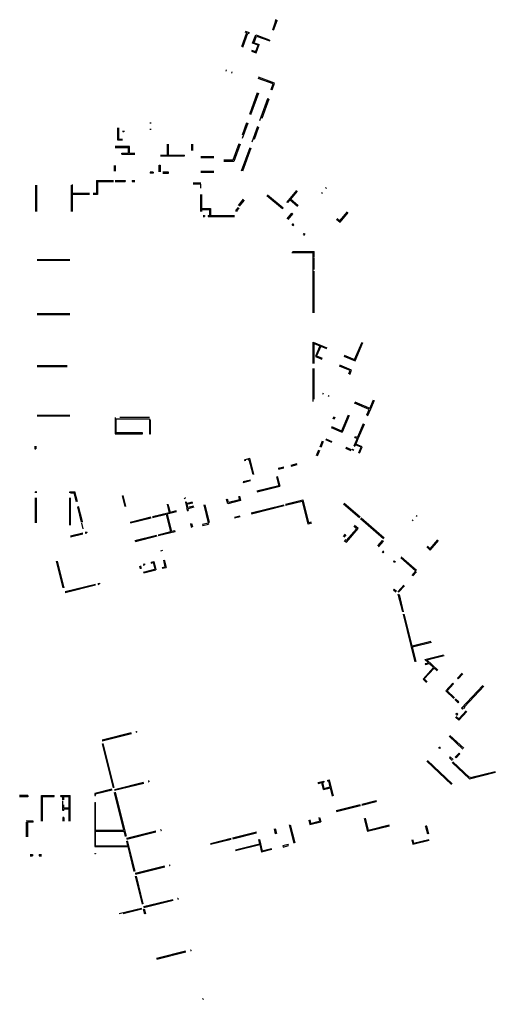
# Model space of a CAD drawing. Header units: metres. Extents: x -681087 to 1033303, y 74272 to 2630761.
# Drawn here: x 924683 to 1002325, y 236951 to 396884 of the extents above; entities that cross this region are included whole.
import ezdxf

# ---------------------------------------------------------------- set-up
doc = ezdxf.new("R2010")
doc.units = ezdxf.units.M
for name, color, linetype in [('SKELETON_CLEAN', 7, 'Continuous'), ('SKELETON_ISOLATED', 1, 'Continuous'), ('SKELETON_ORIGINAL', 8, 'Continuous')]:
    doc.layers.add(name, color=color, linetype=linetype)

msp = doc.modelspace()

# ---------------------------------------------------------------- linework, layer by layer
at = {"layer": 'SKELETON_CLEAN'}
for p, q in [((965987, 395206), (966520, 396672)), ((966128, 395154), (966713, 396761)), ((966323, 396743), (966520, 396672)), ((966374, 396884), (966713, 396761)), ((960954, 392472), (961785, 394756)), ((961132, 392407), (961950, 394653)), ((961460, 394874), (961785, 394756)), ((961512, 395015), (961836, 394897)), ((961836, 394897), (962155, 394780)), ((961950, 394653), (962090, 394602)), ((962090, 394602), (962155, 394780)), ((962709, 393025), (963208, 394397)), ((962887, 392960), (963335, 394191)), ((963208, 394397), (963386, 394332)), ((963335, 394191), (965492, 393407)), ((963386, 394332), (965402, 393599)), ((965492, 393407), (965543, 393547)), ((962551, 391891), (963209, 391651)), ((963592, 392704), (962709, 393025)), ((962938, 393101), (963784, 392794)), ((963209, 391651), (963592, 392704)), ((963298, 391459), (963784, 392794)), ((962500, 391750), (963298, 391459)), ((966047, 386394), (963604, 387283)), ((966290, 386507), (963668, 387462)), ((965708, 385463), (966047, 386394)), ((965887, 385399), (965708, 385463)), ((965887, 385399), (966290, 386507)), ((965161, 383960), (963848, 380352)), ((965339, 383895), (964197, 380756)), ((965339, 383895), (965161, 383960)), ((940713, 377187), (940713, 379232)), ((940863, 377337), (940863, 379232)), ((941523, 378737), (941523, 378557)), ((941713, 378557), (941523, 378557)), ((941713, 378737), (941713, 378557)), ((942618, 376162), (940268, 376162)), ((940268, 376012), (942468, 376012)), ((941463, 377187), (940713, 377187)), ((941463, 377337), (940863, 377337)), ((942468, 375092), (942468, 376012)), ((942618, 375092), (942618, 376162)), ((948833, 374782), (948833, 376537)), ((948983, 374782), (948983, 376537)), ((960474, 376610), (959500, 373932)), ((960653, 376545), (959633, 373742)), ((941388, 375092), (942468, 375092)), ((941388, 374942), (941388, 375092)), ((941388, 374942), (943503, 374942)), ((942618, 375092), (943503, 375092)), ((947678, 374782), (948833, 374782)), ((947678, 374632), (951613, 374632)), ((948983, 374782), (951613, 374782)), ((951613, 374632), (951613, 374782)), ((959500, 373932), (957983, 373932)), ((959633, 373742), (957983, 373742)), ((946473, 371997), (945973, 371997)), ((945973, 371997), (945973, 371807)), ((946473, 371807), (945973, 371807)), ((946473, 371997), (946473, 371807)), ((948973, 371957), (948073, 371957)), ((948073, 371807), (948973, 371807)), ((948973, 371807), (948973, 371957)), ((933261, 369942), (933261, 368492)), ((937233, 370612), (940018, 370612)), ((937233, 370612), (937233, 368492)), ((937383, 370462), (940018, 370462)), ((937383, 370462), (937383, 368342)), ((940268, 370612), (941933, 370612)), ((940268, 370462), (941933, 370462)), ((941933, 370612), (941933, 370462)), ((943053, 370612), (943503, 370612)), ((943053, 370612), (943053, 370462)), ((943053, 370462), (943503, 370462)), ((954261, 370022), (952983, 370022)), ((954263, 369342), (954263, 370022)), ((936083, 368492), (933261, 368492)), ((936083, 368342), (933261, 368342)), ((933261, 368342), (933261, 365542)), ((937233, 368492), (936683, 368492)), ((937383, 368342), (936683, 368342)), ((965023, 368189), (967589, 366035)), ((965119, 368304), (967685, 366150)), ((969852, 368966), (968290, 367105)), ((969967, 368870), (968865, 367556)), ((968405, 367008), (968290, 367105)), ((968768, 367441), (968405, 367008)), ((970021, 366390), (968768, 367441)), ((970117, 366505), (968865, 367556)), ((954413, 366042), (955811, 366042)), ((954413, 365892), (955661, 365892)), ((954661, 364892), (954851, 364892)), ((954661, 364742), (954851, 364742)), ((954851, 364892), (954851, 364742)), ((955471, 364892), (955661, 364892)), ((955471, 364892), (955471, 364742)), ((955471, 364892), (959761, 364892)), ((955811, 364742), (955471, 364742)), ((955471, 364742), (959761, 364742)), ((955661, 365892), (955661, 364892)), ((955811, 366042), (955811, 364892)), ((960356, 366237), (960011, 365825)), ((960011, 365542), (960011, 365825)), ((960471, 366140), (960161, 365770)), ((960161, 365542), (960161, 365770)), ((967685, 366150), (967589, 366035)), ((976955, 364051), (978173, 365503)), ((976973, 363840), (978288, 365406)), ((969294, 363260), (969102, 363421)), ((969416, 363406), (969225, 363567)), ((969294, 363260), (969416, 363406)), ((976399, 364322), (976973, 363840)), ((976495, 364437), (976955, 364051)), ((970995, 361833), (971117, 361979)), ((970995, 361833), (971148, 361705)), ((971117, 361979), (971270, 361850)), ((969112, 358890), (972611, 358890)), ((969238, 359040), (972761, 359040)), ((972611, 349042), (972611, 358890)), ((972761, 358127), (972761, 359040)), ((972611, 344249), (974807, 343317)), ((972611, 340742), (972611, 344249)), ((972761, 344022), (973690, 343628)), ((972761, 340742), (972761, 344022)), ((979359, 341385), (980570, 344238)), ((979438, 341188), (980708, 344180)), ((973690, 343628), (972959, 341907)), ((973828, 343569), (973156, 341986)), ((973828, 343569), (974748, 343179)), ((972959, 341907), (974017, 341457)), ((973156, 341986), (974076, 341595)), ((977602, 341967), (979438, 341188)), ((977660, 342106), (979359, 341385)), ((978650, 339589), (976905, 340327)), ((978847, 339668), (976964, 340465)), ((978416, 339036), (978650, 339589)), ((978554, 338978), (978847, 339668)), ((981738, 333259), (979344, 334275)), ((981987, 333360), (979419, 334450)), ((981987, 333360), (982589, 334777)), ((981351, 332348), (981738, 333259)), ((981526, 332274), (981987, 333360)), ((940261, 331912), (940261, 329242)), ((940431, 329412), (940431, 331742)), ((940431, 331742), (945861, 331742)), ((945861, 331742), (945861, 329242)), ((946031, 329242), (946031, 331542)), ((978303, 332333), (977152, 329622)), ((978478, 332258), (977327, 329547)), ((981351, 332348), (981526, 332274)), ((975527, 330311), (977152, 329622)), ((977152, 329622), (977327, 329547)), ((980726, 330875), (979804, 328703)), ((980901, 330801), (979896, 328435)), ((980726, 330875), (980901, 330801)), ((940261, 329242), (944741, 329242)), ((944741, 329412), (940431, 329412)), ((944741, 329242), (944741, 329412)), ((945861, 329242), (946031, 329242)), ((979370, 328680), (979445, 328855)), ((979370, 328680), (979904, 328453)), ((979445, 328855), (979804, 328703)), ((979896, 328435), (979543, 327602)), ((927161, 327242), (927161, 326817)), ((927161, 326817), (927311, 326817)), ((927311, 327242), (927311, 326817)), ((979014, 326740), (978955, 326602)), ((979014, 326740), (979152, 326681)), ((979256, 327311), (979394, 327252)), ((979394, 327252), (979484, 327464)), ((980405, 327073), (979484, 327464)), ((980601, 327153), (979543, 327602)), ((980014, 326153), (980405, 327073)), ((980152, 326094), (980601, 327153)), ((961367, 325046), (962270, 325271)), ((961367, 325046), (961404, 324900)), ((961404, 324900), (961598, 324949)), ((961986, 325045), (962160, 325089)), ((962777, 322615), (962160, 325089)), ((962923, 322651), (962270, 325271)), ((966595, 322330), (966962, 320855)), ((966740, 322366), (967144, 320746)), ((963406, 319968), (966962, 320855)), ((963443, 319823), (967144, 320746)), ((927286, 319642), (927286, 319797)), ((927436, 319797), (927286, 319797)), ((927436, 319642), (927436, 319797)), ((932861, 319797), (933695, 319797)), ((932861, 319642), (932861, 319797)), ((933011, 319642), (933011, 319647)), ((933011, 319647), (933578, 319647)), ((951548, 318836), (951579, 318710)), ((951579, 318710), (951725, 318746)), ((951694, 318872), (951725, 318746)), ((958644, 317864), (958463, 318591)), ((958753, 318045), (958608, 318628)), ((960740, 318386), (958644, 317864)), ((960558, 318495), (958753, 318045)), ((960413, 319078), (960558, 318495)), ((960558, 319114), (960740, 318386)), ((968058, 317763), (970891, 318469)), ((968094, 317618), (970782, 318288)), ((970782, 318288), (971717, 314537)), ((970891, 318469), (971826, 314719)), ((934789, 314874), (934165, 317377)), ((934934, 314910), (934310, 317413)), ((948746, 317777), (949090, 316399)), ((948892, 317813), (949235, 316435)), ((950230, 316683), (949235, 316435)), ((951729, 318108), (951875, 318144)), ((951729, 318108), (951959, 317186)), ((951875, 318144), (951931, 317921)), ((953075, 317465), (951920, 317177)), ((951920, 317177), (952032, 316730)), ((951931, 317921), (952901, 318163)), ((951967, 317776), (952937, 318018)), ((951967, 317776), (952105, 317223)), ((952032, 316730), (952216, 316776)), ((953121, 317280), (952151, 317038)), ((952151, 317038), (952216, 316776)), ((949090, 316399), (946353, 315716)), ((948616, 316126), (946390, 315571)), ((948616, 316126), (949330, 313264)), ((950266, 316537), (948762, 316162)), ((948762, 316162), (949476, 313300)), ((934934, 314910), (934789, 314874)), ((952569, 314576), (952753, 314622)), ((952569, 314576), (952711, 314004)), ((952753, 314622), (952887, 314084)), ((972299, 314683), (971717, 314537)), ((972263, 314828), (971826, 314719)), ((977986, 311831), (979685, 313786)), ((978004, 311563), (979953, 313805)), ((979685, 313786), (979232, 314179)), ((979953, 313805), (979357, 314323)), ((935362, 313193), (935623, 313258)), ((935399, 313047), (935660, 313112)), ((935623, 313258), (935660, 313112)), ((949330, 313264), (947273, 312751)), ((950074, 313295), (947309, 312605)), ((950038, 313440), (949476, 313300)), ((950074, 313295), (950038, 313440)), ((977797, 311995), (977986, 311831)), ((991683, 310517), (992927, 311947)), ((977672, 311852), (978004, 311563)), ((991132, 310798), (991698, 310306)), ((991231, 310911), (991683, 310517)), ((991698, 310306), (993040, 311849)), ((948284, 308695), (948589, 307472)), ((984010, 309860), (983822, 310024)), ((984135, 310003), (983946, 310168)), ((984010, 309860), (984135, 310003)), ((989341, 306862), (986873, 309008)), ((944840, 307836), (945083, 307897)), ((944901, 308006), (945047, 308042)), ((944914, 306711), (946738, 307166)), ((945047, 308042), (945083, 307897)), ((946133, 308313), (946579, 308424)), ((946133, 308313), (946170, 308168)), ((946170, 308168), (946470, 308243)), ((946470, 308243), (946738, 307166)), ((946579, 308424), (946920, 307056)), ((947971, 307473), (948407, 307582)), ((947971, 307473), (948007, 307327)), ((948007, 307327), (948589, 307472)), ((948139, 308659), (948407, 307582)), ((985686, 308404), (985810, 308547)), ((985686, 308404), (985874, 308240)), ((985810, 308547), (985999, 308383)), ((944951, 306565), (946920, 307056)), ((988738, 306168), (989341, 306862)), ((937443, 304848), (937704, 304913)), ((937479, 304702), (937740, 304768)), ((937704, 304913), (937740, 304768)), ((985798, 303914), (985699, 303801)), ((985798, 303914), (986175, 303586)), ((985699, 303801), (986077, 303473)), ((988743, 294656), (987448, 299847)), ((988743, 294656), (991777, 295412)), ((988779, 294510), (991908, 295290)), ((989384, 292084), (988779, 294510)), ((990825, 292444), (993856, 293200)), ((991130, 292365), (993987, 293078)), ((992250, 291115), (990511, 289250)), ((991392, 291915), (990825, 292444)), ((990870, 291785), (991392, 291915)), ((990870, 291785), (990907, 291640)), ((990907, 291640), (991523, 291793)), ((992938, 290679), (991130, 292365)), ((992250, 291115), (991523, 291793)), ((992360, 291013), (990723, 289258)), ((992835, 290570), (992360, 291013)), ((996154, 289378), (996923, 290203)), ((996264, 289275), (997033, 290101)), ((991096, 288705), (990511, 289250)), ((991198, 288814), (990723, 289258)), ((994230, 287314), (995390, 288559)), ((994442, 287321), (995500, 288456)), ((995500, 288456), (995390, 288559)), ((996264, 289275), (996154, 289378)), ((996812, 284482), (1000290, 288212)), ((994230, 287314), (995553, 286080)), ((994442, 287321), (995656, 286189)), ((995709, 285880), (996250, 285375)), ((995838, 286019), (996380, 285514)), ((996250, 285375), (996380, 285514)), ((997126, 284818), (997345, 284614)), ((995850, 283451), (996048, 283663)), ((995903, 283156), (996342, 282746)), ((995989, 283321), (996187, 283534)), ((996048, 283663), (996187, 283534)), ((996342, 282746), (997570, 284063)), ((996349, 282534), (997679, 283961)), ((996812, 284482), (996951, 284353)), ((996951, 284353), (997135, 284550)), ((997135, 284550), (997215, 284475)), ((997215, 284475), (997345, 284614)), ((995801, 283046), (996349, 282534)), ((943673, 280688), (943732, 280702)), ((943709, 280542), (943768, 280557)), ((943732, 280702), (943768, 280557)), ((993053, 278047), (993200, 277910)), ((993183, 278186), (993329, 278049)), ((993329, 278049), (993200, 277910)), ((995768, 276486), (996396, 277159)), ((995907, 276356), (996534, 277029)), ((996534, 277029), (996396, 277159)), ((994953, 276535), (994823, 276396)), ((994823, 276396), (995291, 275960)), ((994953, 276535), (995421, 276099)), ((995261, 275612), (998088, 272976)), ((995363, 275722), (998080, 273188)), ((995907, 276356), (995768, 276486)), ((998088, 272976), (1002325, 274033)), ((945687, 272610), (945746, 272624)), ((945723, 272464), (945782, 272479)), ((945746, 272624), (945782, 272479)), ((973354, 272340), (974353, 272589)), ((973390, 272195), (974002, 272347)), ((974285, 271212), (974002, 272347)), ((974147, 272383), (974390, 272444)), ((974394, 271395), (974147, 272383)), ((974353, 272589), (974390, 272444)), ((974955, 272739), (975246, 272812)), ((974991, 272594), (974955, 272739)), ((974991, 272594), (975137, 272630)), ((975383, 271641), (975137, 272630)), ((975904, 270173), (975246, 272812)), ((998159, 273272), (998080, 273188)), ((939738, 271255), (936933, 270556)), ((936933, 270556), (936933, 270234)), ((939774, 271110), (937083, 270439)), ((937083, 270234), (937083, 270439)), ((940126, 270734), (941663, 264567)), ((974284, 271213), (975420, 271496)), ((974394, 271395), (975383, 271641)), ((975759, 270136), (975420, 271496)), ((926033, 270212), (924683, 270212)), ((926033, 270022), (924683, 270022)), ((926033, 270212), (926033, 270022)), ((928253, 266062), (928253, 270212)), ((928253, 270212), (930313, 270212)), ((928443, 270062), (930313, 270062)), ((930313, 270062), (930313, 270212)), ((931433, 270212), (932933, 270212)), ((931433, 270062), (931433, 270212)), ((931433, 270062), (931733, 270062)), ((931733, 269466), (931733, 270062)), ((931733, 267782), (931733, 269302)), ((931883, 269503), (931883, 270062)), ((931883, 270062), (932783, 270062)), ((931883, 268212), (931883, 268695)), ((932783, 268212), (932783, 270062)), ((932933, 266062), (932933, 270212)), ((936933, 270234), (937083, 270234)), ((936933, 269114), (936933, 261892)), ((936933, 269114), (937083, 269114)), ((937083, 264567), (937083, 269114)), ((931883, 267782), (931733, 267782)), ((931883, 268212), (932783, 268212)), ((931883, 267782), (931883, 268062)), ((931883, 268062), (932783, 268062)), ((932783, 266062), (932783, 268062)), ((926913, 266062), (925764, 266062)), ((926913, 265872), (925954, 265872)), ((925954, 265872), (925954, 263462)), ((926913, 265872), (926913, 266062)), ((931883, 266662), (931733, 266662)), ((931733, 266662), (931733, 266062)), ((931883, 266662), (931883, 266062)), ((971880, 266222), (972062, 265494)), ((972026, 266258), (972171, 265676)), ((972062, 265494), (973818, 265932)), ((972171, 265676), (973636, 266041)), ((973491, 266623), (973636, 266041)), ((973637, 266660), (973818, 265932)), ((980908, 266473), (981438, 264348)), ((981053, 266509), (981547, 264530)), ((937083, 264567), (941663, 264567)), ((937083, 264417), (941701, 264417)), ((937083, 262042), (937083, 264417)), ((941701, 264417), (941916, 263553)), ((947671, 264653), (947730, 264668)), ((947707, 264508), (947766, 264523)), ((947730, 264668), (947766, 264523)), ((966204, 264807), (966407, 263992)), ((966389, 264853), (966592, 264038)), ((966592, 264038), (966407, 263992)), ((985037, 265246), (981438, 264348)), ((985001, 265391), (981547, 264530)), ((990862, 265227), (991000, 265098)), ((990964, 265337), (991135, 265178)), ((991296, 263910), (991000, 265098)), ((991442, 263947), (991135, 265178)), ((942109, 262777), (942293, 262042)), ((959899, 261390), (963833, 262371)), ((963673, 263011), (963819, 263047)), ((963673, 263011), (963833, 262371)), ((963819, 263047), (964286, 261175)), ((988671, 262998), (988853, 262270)), ((988817, 263034), (988962, 262452)), ((988853, 262270), (991490, 262927)), ((988962, 262452), (991454, 263073)), ((936933, 261892), (942330, 261892)), ((936933, 260772), (936933, 260692)), ((936933, 260772), (937083, 260772)), ((937083, 262042), (942293, 262042)), ((937083, 260772), (937083, 260692)), ((942330, 261892), (943343, 257829)), ((959935, 261244), (963869, 262225)), ((963869, 262225), (964177, 260993)), ((965826, 261404), (964177, 260993)), ((965790, 261550), (964286, 261175)), ((968526, 262232), (967633, 262009)), ((967633, 262009), (967679, 261825)), ((967679, 261825), (968572, 262047)), ((968572, 262047), (968526, 262232)), ((926433, 260592), (926774, 260592)), ((926433, 260402), (926774, 260402)), ((926774, 260592), (926774, 260402)), ((927894, 260592), (927894, 260402)), ((927894, 260592), (928233, 260592)), ((927894, 260402), (928233, 260402)), ((949098, 258929), (949157, 258943)), ((949134, 258783), (949193, 258798)), ((949157, 258943), (949193, 258798)), ((950459, 253471), (950518, 253485)), ((950495, 253325), (950554, 253340)), ((950518, 253485), (950554, 253340)), ((952558, 245053), (952616, 245068)), ((952594, 244908), (952653, 244923)), ((952616, 245068), (952653, 244923)), ((954541, 237097), (954600, 237112)), ((954578, 236951), (954636, 236966)), ((954600, 237112), (954636, 236966))]:
    msp.add_line(p, q, dxfattribs=at)
at = {"layer": 'SKELETON_ISOLATED'}
for p, q in [((958365, 388488), (958433, 388675)), ((959304, 388146), (959373, 388333)), ((962243, 381468), (963520, 384978)), ((962421, 381403), (963698, 384913)), ((946143, 379957), (945943, 379957)), ((961729, 380058), (960987, 378019)), ((961908, 379993), (960995, 377484)), ((963505, 379412), (962592, 376903)), ((963684, 379347), (962942, 377308)), ((946143, 378957), (945943, 378957)), ((952733, 376537), (952733, 375522)), ((952883, 376537), (952883, 375522)), ((962250, 375963), (960852, 372122)), ((962429, 375898), (961054, 372122)), ((954233, 374552), (956383, 374552)), ((954233, 374362), (956383, 374362)), ((940118, 373042), (940118, 372122)), ((940268, 373042), (940268, 372122)), ((947428, 373142), (947428, 372057)), ((947453, 373142), (947643, 373142)), ((947618, 373142), (947618, 372057)), ((956383, 372102), (954233, 372102)), ((956383, 371912), (954233, 371912)), ((927286, 369842), (927286, 365542)), ((927436, 369842), (927436, 365542)), ((933111, 369842), (933111, 365542)), ((954263, 370172), (952983, 370172)), ((974594, 369452), (974747, 369324)), ((954263, 365542), (954263, 368342)), ((954413, 365542), (954413, 368342)), ((973951, 368686), (974104, 368557)), ((961192, 367559), (960356, 366563)), ((961337, 367437), (960502, 366441)), ((968340, 364387), (969102, 365295)), ((968486, 364265), (969247, 365173)), ((969274, 365150), (969129, 365272)), ((927561, 357742), (932861, 357742)), ((927561, 357592), (932861, 357592)), ((972761, 356082), (972761, 358021)), ((972761, 349042), (972761, 355828)), ((927561, 348917), (932861, 348917)), ((927561, 348767), (932861, 348767)), ((927561, 340417), (932461, 340417)), ((927561, 340267), (932461, 340267)), ((972611, 334560), (972611, 339942)), ((972761, 334914), (972761, 339942)), ((974176, 335752), (974254, 335936)), ((975096, 335361), (975174, 335545)), ((981849, 333418), (982451, 334836)), ((927561, 332342), (932861, 332342)), ((927561, 332192), (932861, 332192)), ((945861, 331912), (941061, 331912)), ((975856, 331725), (976020, 332112)), ((975994, 331667), (976158, 332053)), ((975586, 330449), (977211, 329760)), ((974080, 328052), (973681, 327114)), ((974218, 327994), (973819, 327055)), ((975638, 327847), (974658, 328263)), ((975697, 327985), (974717, 328401)), ((979766, 328512), (979243, 327279)), ((973476, 326630), (973077, 325691)), ((973614, 326572), (973215, 325633)), ((978768, 326519), (977921, 326878)), ((978827, 326657), (977980, 327016)), ((979123, 326612), (979131, 326631)), ((966887, 323639), (967779, 323862)), ((966923, 323494), (967816, 323716)), ((968973, 324159), (969962, 324406)), ((969009, 324014), (969999, 324261)), ((961152, 321488), (962335, 321783)), ((961188, 321342), (962372, 321638)), ((927286, 314742), (927286, 318842)), ((927436, 314742), (927436, 318842)), ((932861, 314342), (932861, 318842)), ((933011, 314342), (933011, 318842)), ((933971, 318153), (933597, 319652)), ((934117, 318190), (933714, 319802)), ((941395, 319174), (941838, 317394)), ((941540, 319210), (941984, 317430)), ((954727, 317660), (955459, 314725)), ((954911, 317706), (955643, 314771)), ((962469, 316370), (967815, 317703)), ((962505, 316224), (967852, 317557)), ((977551, 317840), (980132, 315596)), ((977650, 317953), (980231, 315709)), ((946111, 315656), (942739, 314815)), ((946147, 315510), (942775, 314670)), ((959733, 315687), (960625, 315910)), ((959769, 315542), (960662, 315764)), ((980321, 315432), (984083, 312162)), ((980419, 315545), (984182, 312275)), ((988761, 315204), (988912, 315073)), ((989417, 315958), (989568, 315827)), ((935060, 313787), (934830, 314709)), ((954547, 314497), (955439, 314720)), ((954553, 314473), (954599, 314289)), ((954593, 314313), (955485, 314536)), ((955445, 314696), (955491, 314511)), ((933011, 312606), (934974, 313096)), ((933011, 312452), (935011, 312950)), ((947031, 312690), (943489, 311807)), ((947067, 312545), (943525, 311662)), ((977805, 312889), (977490, 312527)), ((977918, 312790), (977604, 312428)), ((984023, 311750), (983880, 311875)), ((947732, 310289), (947776, 310114)), ((947878, 310325), (947921, 310150)), ((983121, 310964), (983899, 311858)), ((983265, 310839), (984042, 311734)), ((983969, 310194), (983963, 310186)), ((989440, 306976), (986972, 309121)), ((931804, 304112), (930719, 308462)), ((931949, 304148), (930864, 308498)), ((944258, 307691), (944369, 307245)), ((944403, 307727), (944514, 307281)), ((988851, 306070), (989454, 306764)), ((932106, 303517), (937055, 304751)), ((932143, 303372), (937091, 304606)), ((987360, 304583), (986422, 303504)), ((987473, 304485), (986535, 303405)), ((987206, 300199), (986476, 303125)), ((987351, 300235), (986653, 303038)), ((989238, 292048), (987303, 299811)), ((997265, 284689), (1000429, 288082)), ((938142, 279309), (942897, 280494)), ((938179, 279163), (942933, 280348)), ((994786, 279904), (997023, 277817)), ((994915, 280043), (997153, 277956)), ((938142, 278690), (939932, 271510)), ((938287, 278726), (940078, 271546)), ((995176, 272054), (991117, 275839)), ((995279, 272163), (991220, 275948)), ((998275, 273178), (1002289, 274178)), ((940156, 271231), (944911, 272416)), ((940193, 271085), (944947, 272271)), ((940271, 270770), (942061, 263590)), ((928443, 266062), (928443, 270212)), ((976344, 267788), (980269, 268767)), ((980512, 268827), (982845, 269409)), ((980548, 268682), (982881, 269264)), ((982850, 269389), (982886, 269244)), ((976380, 267643), (980305, 268621)), ((925764, 265872), (925764, 263462)), ((942140, 263275), (946894, 264460)), ((942176, 263129), (946931, 264315)), ((963323, 264232), (959432, 263262)), ((963359, 264087), (959468, 263117)), ((968669, 265421), (969409, 262452)), ((968853, 265467), (969593, 262498)), ((942255, 262814), (943489, 257865)), ((959189, 263202), (955817, 262361)), ((959225, 263056), (955854, 262216)), ((943567, 257550), (948322, 258736)), ((943604, 257405), (948358, 258590)), ((943537, 257053), (944674, 252492)), ((943682, 257089), (944819, 252528)), ((944928, 252092), (949683, 253277)), ((944964, 251946), (949719, 253132)), ((944588, 251801), (940941, 250892)), ((944625, 251655), (941561, 250892)), ((944867, 251716), (945073, 250892)), ((945013, 251752), (945227, 250892)), ((947027, 243674), (951781, 244860)), ((947063, 243529), (951818, 244714))]:
    msp.add_line(p, q, dxfattribs=at)
at = {"layer": 'SKELETON_ORIGINAL'}
for p, q in [((965987, 395206), (966520, 396672)), ((966128, 395154), (966713, 396761)), ((966323, 396743), (966520, 396672)), ((966374, 396884), (966713, 396761)), ((960954, 392472), (961785, 394756)), ((961132, 392407), (961950, 394653)), ((961460, 394874), (961785, 394756)), ((961512, 395015), (961836, 394897)), ((961836, 394897), (962155, 394780)), ((961950, 394653), (962090, 394602)), ((962090, 394602), (962155, 394780)), ((962709, 393025), (963208, 394397)), ((962887, 392960), (963335, 394191)), ((963208, 394397), (963386, 394332)), ((963335, 394191), (965492, 393407)), ((963386, 394332), (965402, 393599)), ((965492, 393407), (965543, 393547)), ((962551, 391891), (963209, 391651)), ((963592, 392704), (962709, 393025)), ((962938, 393101), (963784, 392794)), ((963209, 391651), (963592, 392704)), ((963298, 391459), (963784, 392794)), ((962500, 391750), (963298, 391459)), ((958365, 388488), (958433, 388675)), ((959304, 388146), (959373, 388333)), ((966047, 386394), (963604, 387283)), ((966290, 386507), (963668, 387462)), ((965708, 385463), (966047, 386394)), ((965887, 385399), (965708, 385463)), ((965887, 385399), (966290, 386507)), ((962243, 381468), (963520, 384978)), ((962421, 381403), (963698, 384913)), ((965161, 383960), (963848, 380352)), ((965339, 383895), (964197, 380756)), ((965339, 383895), (965161, 383960)), ((940713, 377187), (940713, 379232)), ((940863, 377337), (940863, 379232)), ((946143, 379957), (945943, 379957)), ((961729, 380058), (960987, 378019)), ((961908, 379993), (960995, 377484)), ((963505, 379412), (962592, 376903)), ((963684, 379347), (962942, 377308)), ((941523, 378737), (941523, 378557)), ((941713, 378557), (941523, 378557)), ((941713, 378737), (941713, 378557)), ((946143, 378957), (945943, 378957)), ((942618, 376162), (940268, 376162)), ((940268, 376012), (942468, 376012)), ((941463, 377187), (940713, 377187)), ((941463, 377337), (940863, 377337)), ((942468, 375092), (942468, 376012)), ((942618, 375092), (942618, 376162)), ((948833, 374782), (948833, 376537)), ((948983, 374782), (948983, 376537)), ((952733, 376537), (952733, 375522)), ((952883, 376537), (952883, 375522)), ((960474, 376610), (959500, 373932)), ((960653, 376545), (959633, 373742)), ((962250, 375963), (960852, 372122)), ((962429, 375898), (961054, 372122)), ((941388, 375092), (942468, 375092)), ((941388, 374942), (941388, 375092)), ((941388, 374942), (943503, 374942)), ((942618, 375092), (943503, 375092)), ((947678, 374782), (948833, 374782)), ((947678, 374632), (951613, 374632)), ((948983, 374782), (951613, 374782)), ((951613, 374632), (951613, 374782)), ((954233, 374552), (956383, 374552)), ((954233, 374362), (956383, 374362)), ((940118, 373042), (940118, 372122)), ((940268, 373042), (940268, 372122)), ((947428, 373142), (947428, 372057)), ((947453, 373142), (947643, 373142)), ((947618, 373142), (947618, 372057)), ((959500, 373932), (957983, 373932)), ((959633, 373742), (957983, 373742)), ((946473, 371997), (945973, 371997)), ((945973, 371997), (945973, 371807)), ((946473, 371807), (945973, 371807)), ((946473, 371997), (946473, 371807)), ((948973, 371957), (948073, 371957)), ((948073, 371807), (948973, 371807)), ((948973, 371807), (948973, 371957)), ((956383, 372102), (954233, 372102)), ((956383, 371912), (954233, 371912)), ((927286, 369842), (927286, 365542)), ((927436, 369842), (927436, 365542)), ((933111, 369842), (933111, 365542)), ((933261, 369942), (933261, 368492)), ((937233, 370612), (940018, 370612)), ((937233, 370612), (937233, 368492)), ((937383, 370462), (940018, 370462)), ((937383, 370462), (937383, 368342)), ((940268, 370612), (941933, 370612)), ((940268, 370462), (941933, 370462)), ((941933, 370612), (941933, 370462)), ((943053, 370612), (943503, 370612)), ((943053, 370612), (943053, 370462)), ((943053, 370462), (943503, 370462)), ((954263, 370172), (952983, 370172)), ((954261, 370022), (952983, 370022)), ((954263, 369342), (954263, 370022)), ((974594, 369452), (974747, 369324)), ((936083, 368492), (933261, 368492)), ((936083, 368342), (933261, 368342)), ((933261, 368342), (933261, 365542)), ((937233, 368492), (936683, 368492)), ((937383, 368342), (936683, 368342)), ((954263, 365542), (954263, 368342)), ((954413, 365542), (954413, 368342)), ((965023, 368189), (967589, 366035)), ((965119, 368304), (967685, 366150)), ((969852, 368966), (968290, 367105)), ((969967, 368870), (968865, 367556)), ((973951, 368686), (974104, 368557)), ((961192, 367559), (960356, 366563)), ((961337, 367437), (960502, 366441)), ((968405, 367008), (968290, 367105)), ((968405, 367008), (968290, 367105)), ((968768, 367441), (968405, 367008)), ((970021, 366390), (968768, 367441)), ((970117, 366505), (968865, 367556)), ((954413, 366042), (955811, 366042)), ((954413, 365892), (955661, 365892)), ((954661, 364892), (954851, 364892)), ((954661, 364742), (954851, 364742)), ((954851, 364892), (954851, 364742)), ((955471, 364892), (955661, 364892)), ((955471, 364892), (955471, 364742)), ((955471, 364892), (959761, 364892)), ((955811, 364742), (955471, 364742)), ((955471, 364742), (959761, 364742)), ((955661, 365892), (955661, 364892)), ((955811, 366042), (955811, 364892)), ((960356, 366237), (960011, 365825)), ((960011, 365542), (960011, 365825)), ((960471, 366140), (960161, 365770)), ((960161, 365542), (960161, 365770)), ((967685, 366150), (967589, 366035)), ((968340, 364387), (969102, 365295)), ((968486, 364265), (969247, 365173)), ((969274, 365150), (969129, 365272)), ((976955, 364051), (978173, 365503)), ((976973, 363840), (978288, 365406)), ((969294, 363260), (969102, 363421)), ((969416, 363406), (969225, 363567)), ((969294, 363260), (969416, 363406)), ((976399, 364322), (976973, 363840)), ((976495, 364437), (976955, 364051)), ((970995, 361833), (971117, 361979)), ((970995, 361833), (971148, 361705)), ((971117, 361979), (971270, 361850)), ((969112, 358890), (972611, 358890)), ((969238, 359040), (972761, 359040)), ((972611, 349042), (972611, 358890)), ((972761, 358127), (972761, 359040)), ((927561, 357742), (932861, 357742)), ((927561, 357592), (932861, 357592)), ((972761, 356082), (972761, 358021)), ((972761, 349042), (972761, 355828)), ((927561, 348917), (932861, 348917)), ((927561, 348767), (932861, 348767)), ((972611, 344249), (974807, 343317)), ((972611, 340742), (972611, 344249)), ((972761, 344022), (973690, 343628)), ((972761, 340742), (972761, 344022)), ((979359, 341385), (980570, 344238)), ((979438, 341188), (980708, 344180)), ((973690, 343628), (972959, 341907)), ((973828, 343569), (973156, 341986)), ((973828, 343569), (974748, 343179)), ((972959, 341907), (974017, 341457)), ((973156, 341986), (974076, 341595)), ((977602, 341967), (979438, 341188)), ((977660, 342106), (979359, 341385)), ((927561, 340417), (932461, 340417)), ((927561, 340267), (932461, 340267)), ((972611, 334560), (972611, 339942)), ((972761, 334914), (972761, 339942)), ((978650, 339589), (976905, 340327)), ((978847, 339668), (976964, 340465)), ((978416, 339036), (978650, 339589)), ((978554, 338978), (978847, 339668)), ((974176, 335752), (974254, 335936)), ((975096, 335361), (975174, 335545)), ((981738, 333259), (979344, 334275)), ((981987, 333360), (979419, 334450)), ((981849, 333418), (982451, 334836)), ((981987, 333360), (982589, 334777)), ((981351, 332348), (981738, 333259)), ((981526, 332274), (981987, 333360)), ((927561, 332342), (932861, 332342)), ((927561, 332192), (932861, 332192)), ((940261, 331912), (940261, 329242)), ((940431, 329412), (940431, 331742)), ((940431, 331742), (945861, 331742)), ((945861, 331912), (941061, 331912)), ((945861, 331742), (945861, 329242)), ((946031, 329242), (946031, 331542)), ((975856, 331725), (976020, 332112)), ((975994, 331667), (976158, 332053)), ((978303, 332333), (977152, 329622)), ((978478, 332258), (977327, 329547)), ((981351, 332348), (981526, 332274)), ((975527, 330311), (977152, 329622)), ((975586, 330449), (977211, 329760)), ((977152, 329622), (977327, 329547)), ((980726, 330875), (979804, 328703)), ((980901, 330801), (979896, 328435)), ((980726, 330875), (980901, 330801)), ((940261, 329242), (944741, 329242)), ((944741, 329412), (940431, 329412)), ((944741, 329242), (944741, 329412)), ((945861, 329242), (946031, 329242)), ((974080, 328052), (973681, 327114)), ((974218, 327994), (973819, 327055)), ((975638, 327847), (974658, 328263)), ((975697, 327985), (974717, 328401)), ((979766, 328512), (979243, 327279)), ((979370, 328680), (979445, 328855)), ((979370, 328680), (979904, 328453)), ((979445, 328855), (979804, 328703)), ((979896, 328435), (979543, 327602)), ((927161, 327242), (927161, 326817)), ((927161, 326817), (927311, 326817)), ((927311, 327242), (927311, 326817)), ((973476, 326630), (973077, 325691)), ((973614, 326572), (973215, 325633)), ((978768, 326519), (977921, 326878)), ((978827, 326657), (977980, 327016)), ((979014, 326740), (978955, 326602)), ((979014, 326740), (979152, 326681)), ((979094, 326543), (979168, 326718)), ((979152, 326681), (979094, 326543)), ((979256, 327311), (979394, 327252)), ((979394, 327252), (979484, 327464)), ((980405, 327073), (979484, 327464)), ((980601, 327153), (979543, 327602)), ((980014, 326153), (980405, 327073)), ((980152, 326094), (980601, 327153)), ((961367, 325046), (962270, 325271)), ((961367, 325046), (961404, 324900)), ((961404, 324900), (961598, 324949)), ((961986, 325045), (962160, 325089)), ((962777, 322615), (962160, 325089)), ((962923, 322651), (962270, 325271)), ((966887, 323639), (967779, 323862)), ((966923, 323494), (967816, 323716)), ((968973, 324159), (969962, 324406)), ((969009, 324014), (969999, 324261)), ((961152, 321488), (962335, 321783)), ((961188, 321342), (962372, 321638)), ((966595, 322330), (966962, 320855)), ((966740, 322366), (967144, 320746)), ((963406, 319968), (966962, 320855)), ((963443, 319823), (967144, 320746)), ((927286, 319642), (927286, 319797)), ((927436, 319797), (927286, 319797)), ((927286, 314742), (927286, 318842)), ((927436, 319642), (927436, 319797)), ((927436, 314742), (927436, 318842)), ((932861, 319797), (933695, 319797)), ((932861, 319642), (932861, 319797)), ((932861, 314342), (932861, 318842)), ((933011, 319642), (933011, 319647)), ((933011, 319647), (933578, 319647)), ((933011, 314342), (933011, 318842)), ((933971, 318153), (933597, 319652)), ((934117, 318190), (933714, 319802)), ((941395, 319174), (941838, 317394)), ((941540, 319210), (941984, 317430)), ((951548, 318836), (951579, 318710)), ((951579, 318710), (951725, 318746)), ((951694, 318872), (951725, 318746)), ((958644, 317864), (958463, 318591)), ((958753, 318045), (958608, 318628)), ((960740, 318386), (958644, 317864)), ((960558, 318495), (958753, 318045)), ((960413, 319078), (960558, 318495)), ((960558, 319114), (960740, 318386)), ((968058, 317763), (970891, 318469)), ((968094, 317618), (970782, 318288)), ((970782, 318288), (971717, 314537)), ((970891, 318469), (971826, 314719)), ((934789, 314874), (934165, 317377)), ((934934, 314910), (934310, 317413)), ((948746, 317777), (949090, 316399)), ((948892, 317813), (949235, 316435)), ((950230, 316683), (949235, 316435)), ((951729, 318108), (951875, 318144)), ((951729, 318108), (951959, 317186)), ((951875, 318144), (951931, 317921)), ((953075, 317465), (951920, 317177)), ((951920, 317177), (952032, 316730)), ((951931, 317921), (952901, 318163)), ((951967, 317776), (952937, 318018)), ((951967, 317776), (952105, 317223)), ((952032, 316730), (952216, 316776)), ((953121, 317280), (952151, 317038)), ((952151, 317038), (952216, 316776)), ((954727, 317660), (955459, 314725)), ((954911, 317706), (955643, 314771)), ((962469, 316370), (967815, 317703)), ((962505, 316224), (967852, 317557)), ((977551, 317840), (980132, 315596)), ((977650, 317953), (980231, 315709)), ((946111, 315656), (942739, 314815)), ((946147, 315510), (942775, 314670)), ((949090, 316399), (946353, 315716)), ((948616, 316126), (946390, 315571)), ((948616, 316126), (949330, 313264)), ((950266, 316537), (948762, 316162)), ((948762, 316162), (949476, 313300)), ((959733, 315687), (960625, 315910)), ((959769, 315542), (960662, 315764)), ((980321, 315432), (984083, 312162)), ((980419, 315545), (984182, 312275)), ((988761, 315204), (988912, 315073)), ((989417, 315958), (989568, 315827)), ((934934, 314910), (934789, 314874)), ((935060, 313787), (934830, 314709)), ((952569, 314576), (952753, 314622)), ((952569, 314576), (952711, 314004)), ((952753, 314622), (952887, 314084)), ((954547, 314497), (955439, 314720)), ((954553, 314473), (954599, 314289)), ((954593, 314313), (955485, 314536)), ((955445, 314696), (955491, 314511)), ((972299, 314683), (971717, 314537)), ((972263, 314828), (971826, 314719)), ((977986, 311831), (979685, 313786)), ((978004, 311563), (979953, 313805)), ((979685, 313786), (979232, 314179)), ((979953, 313805), (979357, 314323)), ((933011, 312606), (934974, 313096)), ((933011, 312452), (935011, 312950)), ((935362, 313193), (935623, 313258)), ((935399, 313047), (935660, 313112)), ((935623, 313258), (935660, 313112)), ((947031, 312690), (943489, 311807)), ((947067, 312545), (943525, 311662)), ((949330, 313264), (947273, 312751)), ((950074, 313295), (947309, 312605)), ((950038, 313440), (949476, 313300)), ((950074, 313295), (950038, 313440)), ((977805, 312889), (977490, 312527)), ((977918, 312790), (977604, 312428)), ((977797, 311995), (977986, 311831)), ((984023, 311750), (983880, 311875)), ((991683, 310517), (992927, 311947)), ((947732, 310289), (947776, 310114)), ((947878, 310325), (947921, 310150)), ((977672, 311852), (978004, 311563)), ((983121, 310964), (983899, 311858)), ((983265, 310839), (984042, 311734)), ((991132, 310798), (991698, 310306)), ((991231, 310911), (991683, 310517)), ((991698, 310306), (993040, 311849)), ((948284, 308695), (948589, 307472)), ((984010, 309860), (983822, 310024)), ((984135, 310003), (983946, 310168)), ((983969, 310194), (983963, 310186)), ((984010, 309860), (984135, 310003)), ((989341, 306862), (986873, 309008)), ((989440, 306976), (986972, 309121)), ((931804, 304112), (930719, 308462)), ((931949, 304148), (930864, 308498)), ((944258, 307691), (944369, 307245)), ((944403, 307727), (944514, 307281)), ((944840, 307836), (945083, 307897)), ((944901, 308006), (945047, 308042)), ((944914, 306711), (946738, 307166)), ((945047, 308042), (945083, 307897)), ((946133, 308313), (946579, 308424)), ((946133, 308313), (946170, 308168)), ((946170, 308168), (946470, 308243)), ((946470, 308243), (946738, 307166)), ((946579, 308424), (946920, 307056)), ((947971, 307473), (948407, 307582)), ((947971, 307473), (948007, 307327)), ((948007, 307327), (948589, 307472)), ((948139, 308659), (948407, 307582)), ((985686, 308404), (985810, 308547)), ((985686, 308404), (985874, 308240)), ((985810, 308547), (985999, 308383)), ((944951, 306565), (946920, 307056)), ((988738, 306168), (989341, 306862)), ((988851, 306070), (989454, 306764)), ((932106, 303517), (937055, 304751)), ((932143, 303372), (937091, 304606)), ((937443, 304848), (937704, 304913)), ((937479, 304702), (937740, 304768)), ((937704, 304913), (937740, 304768)), ((985798, 303914), (985699, 303801)), ((985798, 303914), (986175, 303586)), ((987360, 304583), (986422, 303504)), ((987473, 304485), (986535, 303405)), ((985699, 303801), (986077, 303473)), ((987206, 300199), (986476, 303125)), ((987351, 300235), (986653, 303038)), ((989238, 292048), (987303, 299811)), ((988743, 294656), (987448, 299847)), ((988743, 294656), (991777, 295412)), ((988779, 294510), (991908, 295290)), ((989384, 292084), (988779, 294510)), ((990825, 292444), (993856, 293200)), ((991130, 292365), (993987, 293078)), ((992250, 291115), (990511, 289250)), ((991392, 291915), (990825, 292444)), ((990870, 291785), (991392, 291915)), ((990870, 291785), (990907, 291640)), ((990907, 291640), (991523, 291793)), ((992938, 290679), (991130, 292365)), ((992250, 291115), (991523, 291793)), ((992360, 291013), (990723, 289258)), ((992835, 290570), (992360, 291013)), ((996154, 289378), (996923, 290203)), ((996264, 289275), (997033, 290101)), ((991096, 288705), (990511, 289250)), ((991198, 288814), (990723, 289258)), ((994230, 287314), (995390, 288559)), ((994442, 287321), (995500, 288456)), ((995500, 288456), (995390, 288559)), ((996264, 289275), (996154, 289378)), ((996812, 284482), (1000290, 288212)), ((997265, 284689), (1000429, 288082)), ((994230, 287314), (995553, 286080)), ((994442, 287321), (995656, 286189)), ((995709, 285880), (996250, 285375)), ((995838, 286019), (996380, 285514)), ((996250, 285375), (996380, 285514)), ((997126, 284818), (997345, 284614)), ((995850, 283451), (996048, 283663)), ((995903, 283156), (996342, 282746)), ((995989, 283321), (996187, 283534)), ((996048, 283663), (996187, 283534)), ((996342, 282746), (997570, 284063)), ((996349, 282534), (997679, 283961)), ((996812, 284482), (996951, 284353)), ((996951, 284353), (997135, 284550)), ((997135, 284550), (997215, 284475)), ((997215, 284475), (997345, 284614)), ((995801, 283046), (996349, 282534)), ((938142, 279309), (942897, 280494)), ((938179, 279163), (942933, 280348)), ((943673, 280688), (943732, 280702)), ((943709, 280542), (943768, 280557)), ((943732, 280702), (943768, 280557)), ((994786, 279904), (997023, 277817)), ((994915, 280043), (997153, 277956)), ((938142, 278690), (939932, 271510)), ((938287, 278726), (940078, 271546)), ((993053, 278047), (993200, 277910)), ((993183, 278186), (993329, 278049)), ((993329, 278049), (993200, 277910)), ((995768, 276486), (996396, 277159)), ((995907, 276356), (996534, 277029)), ((996534, 277029), (996396, 277159)), ((995176, 272054), (991117, 275839)), ((995279, 272163), (991220, 275948)), ((994953, 276535), (994823, 276396)), ((994823, 276396), (995291, 275960)), ((994953, 276535), (995421, 276099)), ((995261, 275612), (998088, 272976)), ((995363, 275722), (998080, 273188)), ((995907, 276356), (995768, 276486)), ((998088, 272976), (1002325, 274033)), ((998275, 273178), (1002289, 274178)), ((940156, 271231), (944911, 272416)), ((940193, 271085), (944947, 272271)), ((945687, 272610), (945746, 272624)), ((945723, 272464), (945782, 272479)), ((945746, 272624), (945782, 272479)), ((973354, 272340), (974353, 272589)), ((973390, 272195), (974002, 272347)), ((974285, 271212), (974002, 272347)), ((974147, 272383), (974390, 272444)), ((974394, 271395), (974147, 272383)), ((974353, 272589), (974390, 272444)), ((974955, 272739), (975246, 272812)), ((974991, 272594), (974955, 272739)), ((974991, 272594), (975137, 272630)), ((975383, 271641), (975137, 272630)), ((975904, 270173), (975246, 272812)), ((998159, 273272), (998080, 273188)), ((939738, 271255), (936933, 270556)), ((936933, 270556), (936933, 270234)), ((939774, 271110), (937083, 270439)), ((937083, 270234), (937083, 270439)), ((940126, 270734), (941663, 264567)), ((940271, 270770), (942061, 263590)), ((974284, 271213), (975420, 271496)), ((974394, 271395), (975383, 271641)), ((975759, 270136), (975420, 271496)), ((926033, 270212), (924683, 270212)), ((926033, 270022), (924683, 270022)), ((926033, 270212), (926033, 270022)), ((928253, 266062), (928253, 270212)), ((928253, 270212), (930313, 270212)), ((928443, 266062), (928443, 270212)), ((928443, 270062), (930313, 270062)), ((930313, 270062), (930313, 270212)), ((931433, 270212), (932933, 270212)), ((931433, 270062), (931433, 270212)), ((931433, 270062), (931733, 270062)), ((931733, 269466), (931733, 270062)), ((931733, 267782), (931733, 269302)), ((931883, 269503), (931883, 270062)), ((931883, 270062), (932783, 270062)), ((931883, 268212), (931883, 268695)), ((932783, 268212), (932783, 270062)), ((932933, 266062), (932933, 270212)), ((936933, 270234), (937083, 270234)), ((936933, 269114), (936933, 261892)), ((936933, 269114), (937083, 269114)), ((937083, 264567), (937083, 269114)), ((976344, 267788), (980269, 268767)), ((980512, 268827), (982845, 269409)), ((980548, 268682), (982881, 269264)), ((982850, 269389), (982886, 269244)), ((931883, 267782), (931733, 267782)), ((931883, 268212), (932783, 268212)), ((931883, 267782), (931883, 268062)), ((931883, 268062), (932783, 268062)), ((932783, 266062), (932783, 268062)), ((976380, 267643), (980305, 268621)), ((926913, 266062), (925764, 266062)), ((925764, 265872), (925764, 263462)), ((926913, 265872), (925954, 265872)), ((925954, 265872), (925954, 263462)), ((926913, 265872), (926913, 266062)), ((931883, 266662), (931733, 266662)), ((931733, 266662), (931733, 266062)), ((931883, 266662), (931883, 266062)), ((971880, 266222), (972062, 265494)), ((972026, 266258), (972171, 265676)), ((972062, 265494), (973818, 265932)), ((972171, 265676), (973636, 266041)), ((973491, 266623), (973636, 266041)), ((973637, 266660), (973818, 265932)), ((980908, 266473), (981438, 264348)), ((981053, 266509), (981547, 264530)), ((937083, 264567), (941663, 264567)), ((937083, 264417), (941701, 264417)), ((937083, 262042), (937083, 264417)), ((941701, 264417), (941916, 263553)), ((942140, 263275), (946894, 264460)), ((942176, 263129), (946931, 264315)), ((947671, 264653), (947730, 264668)), ((947707, 264508), (947766, 264523)), ((947730, 264668), (947766, 264523)), ((963323, 264232), (959432, 263262)), ((963359, 264087), (959468, 263117)), ((966204, 264807), (966407, 263992)), ((966389, 264853), (966592, 264038)), ((966592, 264038), (966407, 263992)), ((968669, 265421), (969409, 262452)), ((968853, 265467), (969593, 262498)), ((985037, 265246), (981438, 264348)), ((985001, 265391), (981547, 264530)), ((990862, 265227), (991000, 265098)), ((990964, 265337), (991135, 265178)), ((991296, 263910), (991000, 265098)), ((991442, 263947), (991135, 265178)), ((942109, 262777), (942293, 262042)), ((942255, 262814), (943489, 257865)), ((959189, 263202), (955817, 262361)), ((959225, 263056), (955854, 262216)), ((959899, 261390), (963833, 262371)), ((963673, 263011), (963819, 263047)), ((963673, 263011), (963833, 262371)), ((963819, 263047), (964286, 261175)), ((988671, 262998), (988853, 262270)), ((988817, 263034), (988962, 262452)), ((988853, 262270), (991490, 262927)), ((988962, 262452), (991454, 263073)), ((936933, 261892), (942330, 261892)), ((936933, 260772), (936933, 260692)), ((936933, 260772), (937083, 260772)), ((937083, 262042), (942293, 262042)), ((937083, 260772), (937083, 260692)), ((942330, 261892), (943343, 257829)), ((959935, 261244), (963869, 262225)), ((963869, 262225), (964177, 260993)), ((965826, 261404), (964177, 260993)), ((965790, 261550), (964286, 261175)), ((968526, 262232), (967633, 262009)), ((967633, 262009), (967679, 261825)), ((967679, 261825), (968572, 262047)), ((968572, 262047), (968526, 262232)), ((926433, 260592), (926774, 260592)), ((926433, 260402), (926774, 260402)), ((926774, 260592), (926774, 260402)), ((927894, 260592), (927894, 260402)), ((927894, 260592), (928233, 260592)), ((927894, 260402), (928233, 260402)), ((943567, 257550), (948322, 258736)), ((943604, 257405), (948358, 258590)), ((949098, 258929), (949157, 258943)), ((949134, 258783), (949193, 258798)), ((949157, 258943), (949193, 258798)), ((943537, 257053), (944674, 252492)), ((943682, 257089), (944819, 252528)), ((944928, 252092), (949683, 253277)), ((944964, 251946), (949719, 253132)), ((950459, 253471), (950518, 253485)), ((950495, 253325), (950554, 253340)), ((950518, 253485), (950554, 253340)), ((944588, 251801), (940941, 250892)), ((944625, 251655), (941561, 250892)), ((944867, 251716), (945073, 250892)), ((945013, 251752), (945227, 250892)), ((947027, 243674), (951781, 244860)), ((947063, 243529), (951818, 244714)), ((952558, 245053), (952616, 245068)), ((952594, 244908), (952653, 244923)), ((952616, 245068), (952653, 244923)), ((954541, 237097), (954600, 237112)), ((954578, 236951), (954636, 236966)), ((954600, 237112), (954636, 236966))]:
    msp.add_line(p, q, dxfattribs=at)

doc.saveas('drawing.dxf')
